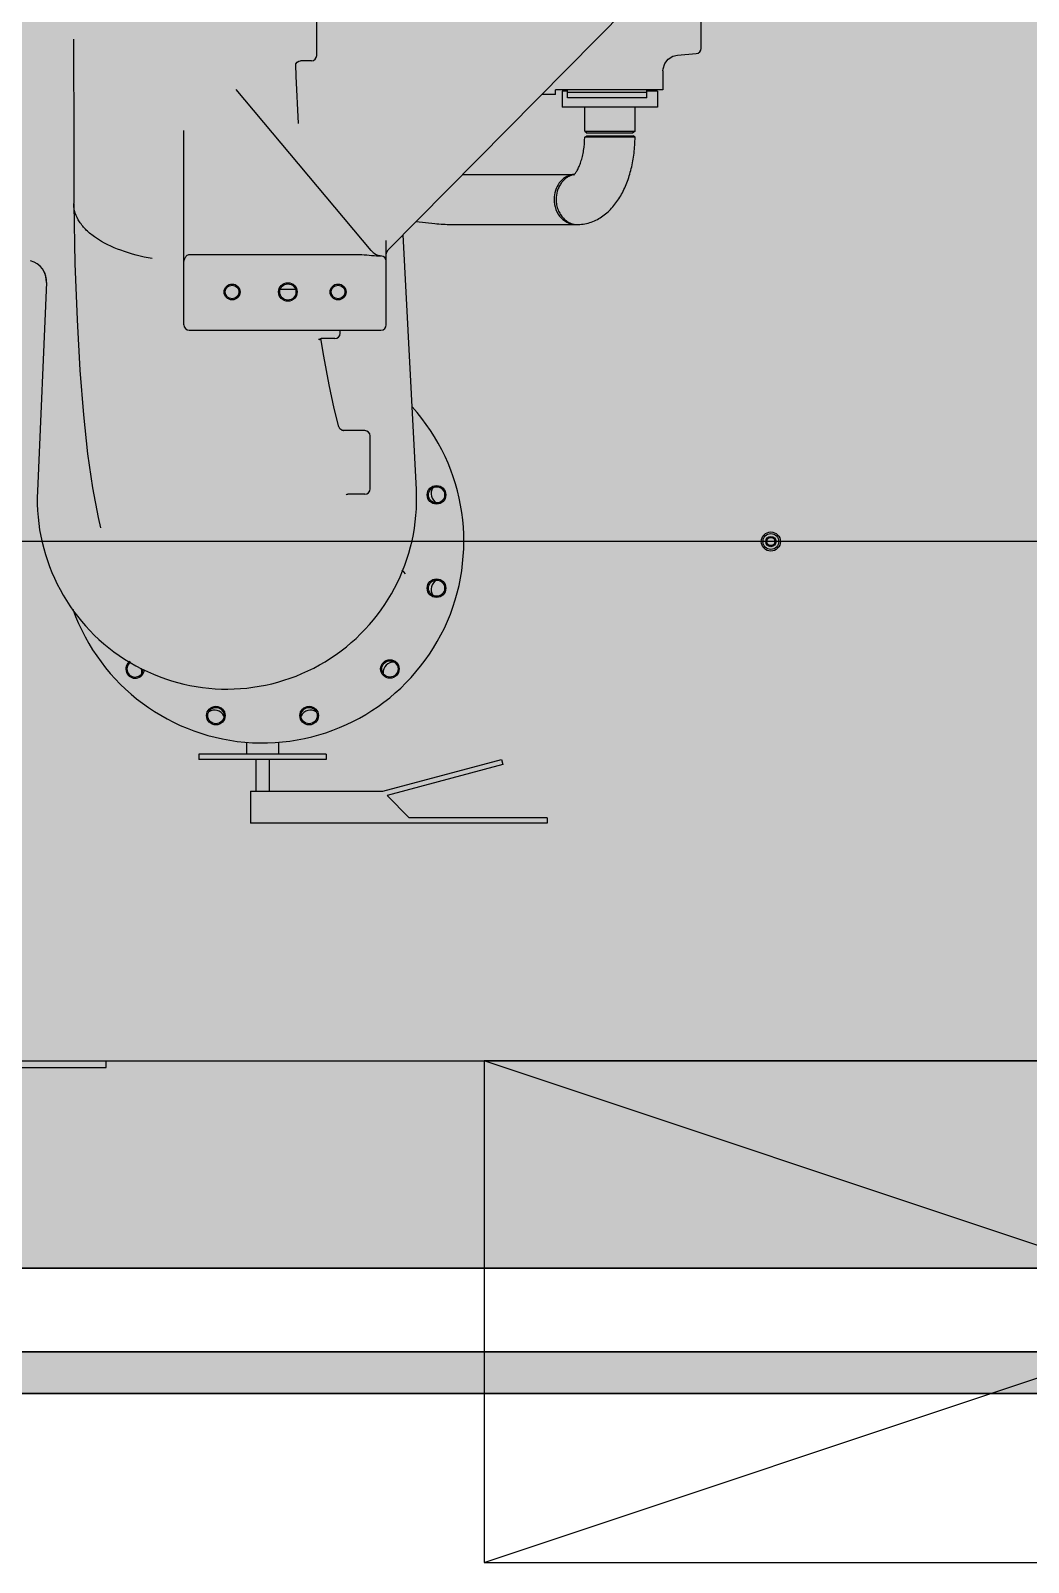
# Model space of a CAD drawing. Extents: x -18489 to 195597, y -1599 to 112111.
# Drawn here: x -14545.8 to -14426.4, y 1877.3 to 2060.6 of the extents above; entities that cross this region are included whole.
import ezdxf

# ---------------------------------------------------------------- set-up
doc = ezdxf.new("R2010")
doc.units = 0
doc.header["$LTSCALE"] = 100
for name, color, linetype in [('188K-SM-03-F10-MECH-EQ-Y2257103$0$0 Xref', 8, 'Continuous'), ('188K-SM-03-F10-MECH-EQ-Y2257103$0$M-EQU-FOUNDATION', 8, 'Continuous'), ('188K-SM-03-F10-MECH-EQ-Y2257103$0$Micron CUP L10 HVAC EQU$0$M-MECH-EQU', 136, 'Continuous'), ('188K-SM-03-F10-MECH-EQ-Y2257103$0$Micron CUP L10 HVAC EQU$0$M-PHASE1 AREA', 252, 'Continuous')]:
    doc.layers.add(name, color=color, linetype=linetype)

# ---------------------------------------------------------------- blocks, each defined once
blk = doc.blocks.new('188K-SM-03-F10-MECH-EQ-Y2257103$0$Micron CUP L10 HVAC EQU$0$A$C0c53ceb0')
at = {"layer": '188K-SM-03-F10-MECH-EQ-Y2257103$0$Micron CUP L10 HVAC EQU$0$M-PHASE1 AREA'}
for p, q in [((16776.01083, 11410.3827), (16776.01083, 11482.29268)), ((16315.7584, 11401.72786), (16315.7584, 11465.16103)), ((16686.54998, 11457.6647), (16401.48984, 11169.27768)), ((16024.65902, 11421.36621), (16024.64399, 11408.82221)), ((16024.64399, 11408.82221), (16024.90073, 11307.51563)), ((16742.123, 11400.95951), (16747.69483, 11402.26609)), ((16747.69483, 11402.26603), (16770.17061, 11404.05425)), ((16290.6107, 11391.18458), (16290.60996, 11391.20401)), ((16290.6146, 11390.96338), (16290.61761, 11390.89013)), ((16290.61761, 11390.89013), (16290.9086, 11391.90425)), ((16291.19097, 11377.00756), (16290.62215, 11390.90594)), ((16290.9086, 11391.90425), (16292.18621, 11393.74253)), ((16292.18621, 11393.74253), (16294.52486, 11395.11802)), ((16294.52486, 11395.11802), (16296.28829, 11395.38585)), ((16309.41508, 11395.38454), (16296.28907, 11395.38454)), ((16730.17431, 11383.29641), (16730.34482, 11385.8381)), ((16730.34482, 11385.8381), (16732.37619, 11392.18195)), ((16732.37619, 11392.18195), (16736.46944, 11397.43705)), ((16736.46944, 11397.43705), (16742.123, 11400.95951)), ((16294.15142, 11320.53154), (16291.19097, 11377.00756)), ((16730.17476, 11383.29641), (16730.17476, 11361.63809)), ((16380.78741, 11168.60977), (16219.21923, 11361.15923)), ((16601.70989, 11355.29477), (16585.361, 11355.29477)), ((16601.70989, 11355.29477), (16601.70989, 11360.62316)), ((16730.09304, 11360.62316), (16601.70989, 11360.62316)), ((16609.65172, 11359.12474), (16609.65172, 11340.09478)), ((16615.79205, 11359.12474), (16609.65189, 11359.12474)), ((16615.79205, 11351.10818), (16615.79205, 11360.62316)), ((16710.94182, 11357.4515), (16615.79205, 11357.4515)), ((16710.94182, 11351.10818), (16615.79205, 11351.10818)), ((16710.94182, 11351.10818), (16710.94182, 11360.62316)), ((16723.83127, 11359.12474), (16710.94182, 11359.12474)), ((16723.83144, 11359.12474), (16723.83144, 11340.09478)), ((16730.17476, 11361.63809), (16730.09304, 11360.62316)), ((16723.83127, 11340.09478), (16609.65189, 11340.09478)), ((16636.61082, 11311.26095), (16636.61082, 11340.09478)), ((16696.87234, 11311.26095), (16696.87234, 11340.09478)), ((16156.74715, 11079.48732), (16156.74715, 11311.891)), ((16294.16274, 11320.34701), (16294.15117, 11320.53555)), ((16636.61082, 11311.26095), (16639.70636, 11308.88566)), ((16636.61082, 11311.26095), (16696.87234, 11311.26095)), ((16696.87234, 11311.26095), (16693.7768, 11308.88566)), ((16024.90073, 11307.51563), (16024.86061, 11224.61477)), ((16636.59625, 11303.87268), (16638.99591, 11305.714)), ((16636.68659, 11303.87444), (16636.59625, 11303.87267)), ((16682.40344, 11303.8958), (16636.59628, 11303.87265)), ((16638.8645, 11303.88104), (16636.68659, 11303.87444)), ((16643.7562, 11303.88633), (16638.8645, 11303.88104)), ((16638.9963, 11305.714), (16694.48686, 11305.714)), ((16693.77646, 11308.88566), (16639.7067, 11308.88566)), ((16659.5688, 11303.89308), (16643.7562, 11303.88633)), ((16689.62354, 11303.89537), (16659.5688, 11303.89308)), ((16696.86288, 11303.89108), (16682.40344, 11303.8958)), ((16696.86292, 11303.89108), (16694.48725, 11305.714)), ((16696.86292, 11303.89108), (16696.7686, 11303.89182)), ((16490.73323, 11259.56262), (16624.17364, 11259.56262)), ((16024.86458, 11223.86821), (16024.86061, 11224.61477)), ((16024.86458, 11223.86821), (16026.41241, 11152.99755)), ((16434.87634, 11203.05383), (16457.04142, 11200.76735)), ((16435.04481, 10882.55031), (16419.08517, 11187.07837)), ((16477.15324, 11199.62576), (16625.50488, 11199.62576)), ((16628.09993, 11199.47899), (16628.82301, 11199.49088)), ((16163.0913, 11163.63815), (16363.90407, 11163.63796)), ((16399.06188, 11163.36942), (16399.68877, 11166.50162)), ((16399.06189, 11079.48732), (16399.06189, 11180.57181)), ((16399.68877, 11166.50162), (16401.48859, 11169.27643)), ((16026.41241, 11152.99755), (16028.83603, 11085.56787)), ((16389.79681, 11161.95045), (16392.71857, 11161.95045)), ((15992.29601, 11130.34532), (15981.39063, 10880.57086)), ((16272.06212, 11121.98755), (16290.42923, 11121.98755)), ((16028.83603, 11085.56787), (16032.16722, 11025.21879)), ((16163.09047, 11073.144), (16392.71857, 11073.144)), ((16343.82647, 11069.33801), (16343.82647, 11073.144)), ((16318.47359, 11062.55089), (16318.14841, 11061.6561)), ((16318.14841, 11061.6561), (16318.60663, 11062.11997)), ((16318.60663, 11062.11997), (16320.70007, 11062.96771)), ((16320.70007, 11062.96771), (16321.13259, 11062.9952)), ((16324.19947, 11041.9114), (16320.86947, 11062.94369)), ((16337.48316, 11062.99469), (16321.1916, 11062.99469)), ((16330.55682, 11007.80629), (16324.19947, 11041.9114)), ((16032.16722, 11025.21879), (16036.40686, 10971.86131)), ((16336.79532, 10979.24177), (16330.55682, 11007.80629)), ((16036.40686, 10971.86131), (16041.47661, 10925.12167)), ((16342.33584, 10957.45606), (16336.79532, 10979.24177)), ((16342.3727, 10957.33207), (16342.33574, 10957.45954)), ((16342.5277, 10956.88772), (16342.3727, 10957.33207)), ((16342.92653, 10956.05745), (16342.5277, 10956.88772)), ((16343.61798, 10955.07988), (16342.92653, 10956.05745)), ((16344.55935, 10954.18855), (16343.61798, 10955.07988)), ((16345.73693, 10953.47177), (16344.55935, 10954.18855)), ((16347.11787, 10953.00982), (16345.73693, 10953.47177)), ((16345.94632, 10953.37828), (16348.00174, 10952.88765)), ((16348.00174, 10952.88765), (16347.11787, 10953.00982)), ((16348.00174, 10952.88765), (16348.42537, 10952.87344)), ((16373.42414, 10952.8747), (16348.42537, 10952.8747)), ((16379.76746, 10883.0982), (16379.76746, 10946.53138)), ((16041.47661, 10925.12167), (16047.33072, 10884.45997)), ((16047.33072, 10884.45997), (16054.08505, 10848.79002)), ((16351.1692, 10876.169), (16351.47522, 10876.36751)), ((16351.23847, 10876.24441), (16351.1692, 10876.169)), ((16351.47522, 10876.36751), (16352.31337, 10876.66784)), ((16352.31337, 10876.66784), (16353.14618, 10876.75599)), ((16373.42414, 10876.75488), (16353.14643, 10876.75488)), ((16054.08505, 10848.79002), (16056.85651, 10836.65584)), ((16056.85652, 10836.65588), (16056.84569, 10836.70096)), ((18509.19987, 10820.17249), (13383.58898, 10820.17249)), ((16422.17451, 10781.46037), (16418.21798, 10786.32244)), ((16231.84372, 10580.15407), (16231.84372, 10565.67858)), ((16269.90363, 10580.15391), (16269.90363, 10565.67858)), ((16174.75386, 10565.67858), (16174.75386, 10559.33527)), ((16326.99348, 10565.67858), (16174.75386, 10565.67858)), ((16326.99348, 10559.33527), (16174.75386, 10559.33527)), ((16242.94453, 10559.33527), (16242.94453, 10521.27536)), ((16258.80282, 10559.33527), (16258.80282, 10521.27536)), ((16326.99348, 10565.67858), (16326.99348, 10559.33527)), ((16394.90569, 10521.27536), (16536.94397, 10559.3344)), ((16536.94719, 10559.33527), (16538.58896, 10553.20809)), ((16538.58566, 10553.20721), (16400.08499, 10516.09606)), ((16236.32275, 10521.27536), (16236.32275, 10483.21545)), ((16236.32275, 10521.27536), (16394.90569, 10521.27536)), ((16426.62228, 10489.55877), (16400.08499, 10516.09606)), ((16591.54628, 10489.55877), (16426.62228, 10489.55877)), ((16591.54854, 10489.55877), (16591.54854, 10483.21545)), ((16591.54854, 10483.21545), (16236.32275, 10483.21545)), ((13551.05577, 10198.52736), (18341.73308, 10198.52736)), ((16063.77077, 10190.83546), (16063.77077, 10198.52736)), ((18316.35876, 10198.52736), (16516.35876, 10198.52736)), ((16516.35876, 10198.52736), (16516.35876, 9598.52736)), ((16516.35876, 9598.52736), (18316.35876, 10198.52736)), ((18316.35876, 9598.52736), (16516.35876, 10198.52736)), ((15829.01807, 10190.83546), (16063.77077, 10190.83546)), ((16516.35876, 9598.52736), (18316.35876, 9598.52736))]:
    blk.add_line(p, q, dxfattribs=at)
for centre, radius in [((16214.4884, 11118.81589), 9.51498), ((16214.4884, 11118.81589), 8.13213), ((16281.24548, 11118.81589), 11.10081), ((16281.24548, 11118.81589), 9.71796), ((16341.35476, 11118.81589), 9.51498), ((16341.35476, 11118.81589), 8.13213), ((16459.1976, 10875.99272), 11.10081), ((16459.1976, 10875.99272), 9.71796), ((16859.43259, 10820.17249), 11.4879), ((16859.43259, 10820.17249), 9.51498), ((16859.43259, 10820.17249), 6.17839), ((16859.43259, 10820.17249), 5.67682), ((16859.43259, 10820.17249), 5.29033), ((16859.43259, 10820.17249), 4.90973), ((16459.1976, 10764.35226), 11.10081), ((16459.1976, 10764.35226), 9.71796), ((16403.37737, 10667.66879), 11.10081), ((16403.37737, 10667.66879), 9.71796), ((16195.05344, 10611.84856), 11.10081), ((16195.05344, 10611.84856), 9.71796), ((16306.6939, 10611.84856), 11.10081), ((16306.6939, 10611.84856), 9.71796)]:
    blk.add_circle(centre, radius, dxfattribs=at)
for centre, radius, start, end in [((16309.41508, 11401.72786), 6.34332, 270, 0), ((16769.66751, 11410.37759), 6.34332, 274.549, 0), ((16628.16619, 11237.45008), 22.3157, 100.81733248, 102.53403934), ((16395.3652, 11180.84199), 19.02995, 220, 262.67919228), ((15966.94178, 11131.33493), 25.37327, 357.5, 75.51083689), ((16163.09047, 11155.60713), 6.34332, 146.6364995, 180), ((16310.92503, 11058.40634), 183.27011, 146.23455387, 146.67385966), ((16389.83967, 11198.23874), 36.28841, 266.03236377, 269.93233468), ((16392.71857, 11155.60713), 6.34332, 0, 90), ((15966.89632, 11131.42459), 25.42933, 17.17917334, 30.56801656), ((15967.02191, 11131.47096), 25.29565, 14.2536509, 17.16283929), ((15966.8104, 11131.43709), 25.50898, 357.54703661, 14.21043273), ((16163.09047, 11079.48732), 6.34332, 180, 270), ((16392.71857, 11079.48732), 6.34332, 270, 0), ((16337.48316, 11069.33801), 6.34332, 270, 0), ((16250.87367, 10820.17249), 241.04607, 199.67306152, 42.01496328), ((16373.42414, 10946.53138), 6.34332, 360, 90), ((16208.26526, 10870.6653), 227.09077, 177.5, 3), ((16373.42414, 10883.0982), 6.34332, 270, 0), ((16465.32478, 10877.63449), 12.68664, 147.24490436, 242.75513953), ((16465.32478, 10762.71049), 12.68664, 117.24486047, 212.75509564), ((16098.36997, 10667.66879), 11.10081, 125.31513384, 354.77127718), ((16098.36997, 10667.66879), 9.71796, 121.43586892, 357.33330652), ((16407.86278, 10663.18339), 12.68664, 87.24483742, 182.75513962), ((16093.88457, 10663.18339), 12.68664, 357.24486038, 23.56872399), ((16193.41167, 10605.72139), 12.68664, 27.24498766, 122.75564329), ((16308.33567, 10605.72139), 12.68664, 57.24435671, 152.75501234)]:
    blk.add_arc(centre, radius, start, end, dxfattribs=at)
for points, knots in [([(16623.95511, 11259.33111), (16624.18698, 11259.55266), (16624.71918, 11260.11556), (16625.57341, 11261.16461), (16626.56755, 11262.57546), (16628.11422, 11265.10102), (16630.06054, 11269.05917), (16632.1616, 11274.66595), (16633.97322, 11281.17587), (16635.88064, 11290.95478), (16636.51329, 11298.64681), (16636.59622, 11303.87265)], [0, 0, 0, 0, 0.0204150922, 0.0492502283, 0.0860533451, 0.1301973803, 0.2376650337, 0.3662022205, 0.5108566074, 0.6672902799, 1, 1, 1, 1]), ([(16628.82301, 11199.49088), (16631.48122, 11199.57837), (16636.78718, 11200.17356), (16644.49307, 11202.28009), (16651.78385, 11205.49842), (16658.54505, 11209.69598), (16664.72313, 11214.73898), (16672.21947, 11222.48572), (16680.17576, 11233.88402), (16687.47193, 11249.44079), (16692.73633, 11266.60009), (16695.98819, 11284.92529), (16696.79712, 11297.52218), (16696.86292, 11303.89108)], [0, 0, 0, 0, 0.0582917483, 0.1164540619, 0.1744438709, 0.2323424206, 0.2903539103, 0.348784375, 0.4681587537, 0.5929532698, 0.7239948362, 0.8604047949, 1, 1, 1, 1]), ([(16624.07636, 11259.51589), (16618.01186, 11259.11838), (16605.4254, 11252.29148), (16600.62061, 11239.32855), (16600.03896, 11232.62133)], [0, 0, 0, 0, 0.4744386119, 1, 1, 1, 1]), ([(16623.32324, 11259.23393), (16621.95213, 11258.92913), (16619.23625, 11258.05008), (16615.43352, 11255.99676), (16611.96699, 11253.25562), (16608.92731, 11249.90227), (16606.39035, 11246.02355), (16603.74884, 11240.26207), (16602.72011, 11235.50634), (16602.47428, 11232.30711)], [0, 0, 0, 0, 0.1158501219, 0.2338640861, 0.3546685669, 0.4785826559, 0.6055855843, 0.7353508664, 1, 1, 1, 1]), ([(16623.41718, 11258.87032), (16623.47525, 11258.91071), (16623.65986, 11259.05859), (16623.83546, 11259.21678), (16623.95511, 11259.33111)], [0, 0, 0, 0, 0.2994416963, 1, 1, 1, 1]), ([(16118.89296, 11158.83241), (16106.06052, 11161.00514), (16082.45577, 11166.92428), (16055.95827, 11179.5569), (16040.05405, 11192.28615), (16031.59504, 11202.20132), (16026.25794, 11212.79496), (16024.92305, 11220.26707), (16024.86458, 11223.86821)], [0, 0, 0, 0, 0.3194013858, 0.5942236481, 0.7120770994, 0.8170812019, 0.9116133441, 1, 1, 1, 1]), ([(16600.03896, 11232.62133), (16599.34755, 11224.64839), (16603.05862, 11208.28746), (16618.36945, 11199.6273), (16625.50488, 11199.62588)], [0, 0, 0, 0, 0.5286502681, 1, 1, 1, 1]), ([(16602.47428, 11232.30711), (16602.31486, 11230.2325), (16602.36404, 11226.0594), (16603.53078, 11219.95942), (16605.74324, 11214.26166), (16608.91313, 11209.20899), (16612.91288, 11205.01737), (16617.58067, 11201.87284), (16622.71566, 11199.92127), (16626.31908, 11199.47899), (16628.09993, 11199.47899)], [0, 0, 0, 0, 0.1340698185, 0.2672574981, 0.3981429229, 0.5256355646, 0.6491537939, 0.7687690772, 0.8852530029, 1, 1, 1, 1]), ([(16159.53871, 11161.53941), (16160.22893, 11162.33164), (16161.32924, 11163.35049), (16162.73779, 11163.63826), (16163.0913, 11163.63815)], [0, 0, 0, 0, 0.7482566958, 1, 1, 1, 1]), ([(16363.90407, 11163.63796), (16367.81764, 11163.63893), (16375.64547, 11163.20335), (16383.42308, 11162.30192), (16387.32876, 11162.03731)], [0, 0, 0, 0, 0.4999315167, 1, 1, 1, 1])]:
    blk.add_open_spline(points, degree=3, knots=knots, dxfattribs=at)
for points in [[(16457.04142, 11200.76735), (16463.7207, 11200.07834), (16470.43851, 11199.62576), (16477.15324, 11199.62576)], [(16158.56896, 11160.26684), (16158.86573, 11160.70996), (16159.18838, 11161.1373), (16159.53871, 11161.53941)]]:
    blk.add_open_spline(points, degree=3, dxfattribs=at)
blk = doc.blocks.new('188K-SM-03-F10-MECH-EQ-Y2257103$0$Micron CUP L10 HVAC EQU')
at = {"layer": '188K-SM-03-F10-MECH-EQ-Y2257103$0$Micron CUP L10 HVAC EQU$0$M-MECH-EQU'}
blk.add_blockref('188K-SM-03-F10-MECH-EQ-Y2257103$0$Micron CUP L10 HVAC EQU$0$A$C0c53ceb0', (-206166.7, 2082.2), dxfattribs=at)
blk = doc.blocks.new('188K-SM-03-F10-MECH-EQ-Y2257103')
at = {"layer": '188K-SM-03-F10-MECH-EQ-Y2257103$0$M-EQU-FOUNDATION'}
h = blk.add_hatch(dxfattribs=at)
h.set_pattern_fill('AR-CONC', color=256, scale=0.1)
h.set_pattern_definition([(50, (4473.521, 709.199), (18.218467, -1.593909), [1.905, -20.955]), (355, (4473.521, 709.2), (-3.524342, 19.105685), [1.524, -16.764058]), (100.45144, (4475.04, 709.066), (14.694125, 17.511775), [1.619001, -17.809024]), (46.1842, (4473.521, 714.28), (27.107904, -4.204233), [2.8575, -31.4325]), (96.63556, (4475.78, 713.93), (23.740413, 24.742612), [2.428502, -26.71356]), (351.18415, (4473.52, 714.28), (23.740413, 24.742612), [2.285997, -25.145973]), (21, (4476.061, 713.009), (15.161439, -10.22652), [1.905, -20.955]), (326, (4476.061, 713.01), (6.180203, 18.418797), [1.524, -16.764]), (71.45144, (4477.325, 712.157), (21.341642, 8.192277), [1.619001, -17.808994]), (37.5, (4473.5214, 709.199), (0.3088603, 8.4555039), [0, -16.5608, 0, -17.018, 0, -16.8275]), (7.5, (4473.521, 709.199), (6.6819663, 10.0180575), [0, -9.7028, 0, -16.1798, 0, -6.4135]), (327.5, (4467.857, 709.199), (13.5590595, -0.5728744), [0, -6.35, 0, -19.812, 0, -26.289]), (317.5, (4465.317, 709.199), (14.812918, 2.542649), [0, -8.255, 0, -13.1572, 0, -18.669])])
h.paths.add_polyline_path([(-14928.15, 5602.46), (-14278.15, 5602.46), (-14278.15, 1902.46), (-14928.15, 1902.46)], flags=16)
h.paths.add_polyline_path([(-14933.15, 5607.46), (-14273.15, 5607.46), (-14273.15, 1897.46), (-14933.15, 1897.46)])
h = blk.add_hatch(dxfattribs=at)
h.set_pattern_fill('AR-CONC', color=256, scale=0.3)
h.set_pattern_definition([(50, (4473.52, 709.2), (54.6554, -4.78173), [5.715, -62.865]), (355, (4473.52, 709.2), (-10.57303, 57.31705), [4.572, -50.29218]), (100.45144, (4478.076, 708.8), (44.08237, 52.53533), [4.857, -53.42707]), (46.1842, (4473.52, 724.44), (81.32371, -12.6127), [8.5725, -94.2975]), (96.63556, (4480.3, 723.39), (71.22124, 74.22784), [7.2855, -80.14068]), (351.18415, (4473.52, 724.44), (71.22124, 74.22784), [6.858, -75.43792]), (21, (4481.14, 720.63), (45.48432, -30.67956), [5.715, -62.865]), (326, (4481.14, 720.63), (18.54061, 55.25639), [4.572, -50.292]), (71.45144, (4484.93, 718.07), (64.02493, 24.57683), [4.857, -53.42698]), (37.5, (4473.521, 709.2), (0.926581, 25.366512), [0, -49.6824, 0, -51.054, 0, -50.4825]), (7.5, (4473.52, 709.2), (20.0459, 30.054172), [0, -29.1084, 0, -48.5394, 0, -19.2405]), (327.5, (4456.529, 709.2), (40.677179, -1.718623), [0, -19.05, 0, -59.436, 0, -78.867]), (317.5, (4448.91, 709.2), (44.438754, 7.62795), [0, -24.765, 0, -39.4716, 0, -56.007])])
h.paths.add_polyline_path([(-14918.15, 5592.46), (-14288.15, 5592.46), (-14288.15, 1912.46), (-14918.15, 1912.46)])
at = {"layer": '188K-SM-03-F10-MECH-EQ-Y2257103$0$M-EQU-FOUNDATION', "const_width": 0.2}
for points in [[(-14933.15, 5607.46), (-14273.15, 5607.46), (-14273.15, 1897.46), (-14933.15, 1897.46)], [(-14928.15, 5602.46), (-14278.15, 5602.46), (-14278.15, 1902.46), (-14928.15, 1902.46)], [(-14918.15, 5592.46), (-14288.15, 5592.46), (-14288.15, 1912.46), (-14918.15, 1912.46)]]:
    blk.add_lwpolyline(points, close=True, dxfattribs=at)
at = {"layer": '188K-SM-03-F10-MECH-EQ-Y2257103$0$0 Xref', "xscale": 0.1, "yscale": 0.1, "zscale": 0.1}
blk.add_blockref('188K-SM-03-F10-MECH-EQ-Y2257103$0$Micron CUP L10 HVAC EQU', (4473.52, 709.2), dxfattribs=at)

msp = doc.modelspace()

# ---------------------------------------------------------------- block references
msp.add_blockref('188K-SM-03-F10-MECH-EQ-Y2257103', (0, 0))

doc.saveas('drawing.dxf')
